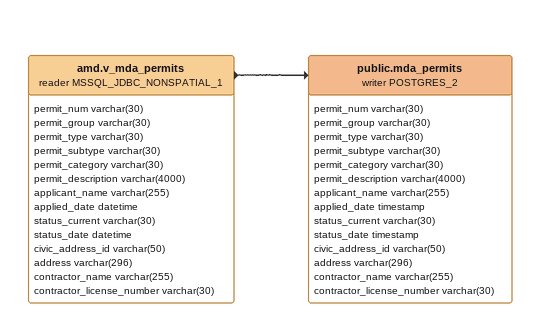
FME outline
amd.v_mda_permits (reader MSSQL_JDBC_NONSPATIAL_1)
    attributes: permit_num varchar(30), permit_group varchar(30), permit_type varchar(30), permit_subtype varchar(30), permit_category varchar(30), permit_description varchar(4000), applicant_name varchar(255), applied_date datetime, status_current varchar(30), status_date datetime, civic_address_id varchar(50), address varchar(296), contractor_name varchar(255), contractor_license_number varchar(30)
    -> public.mda_permits (writer POSTGRES_2)
public.mda_permits (writer POSTGRES_2)
    attributes: permit_num varchar(30), permit_group varchar(30), permit_type varchar(30), permit_subtype varchar(30), permit_category varchar(30), permit_description varchar(4000), applicant_name varchar(255), applied_date timestamp, status_current varchar(30), status_date timestamp, civic_address_id varchar(50), address varchar(296), contractor_name varchar(255), contractor_license_number varchar(30)
